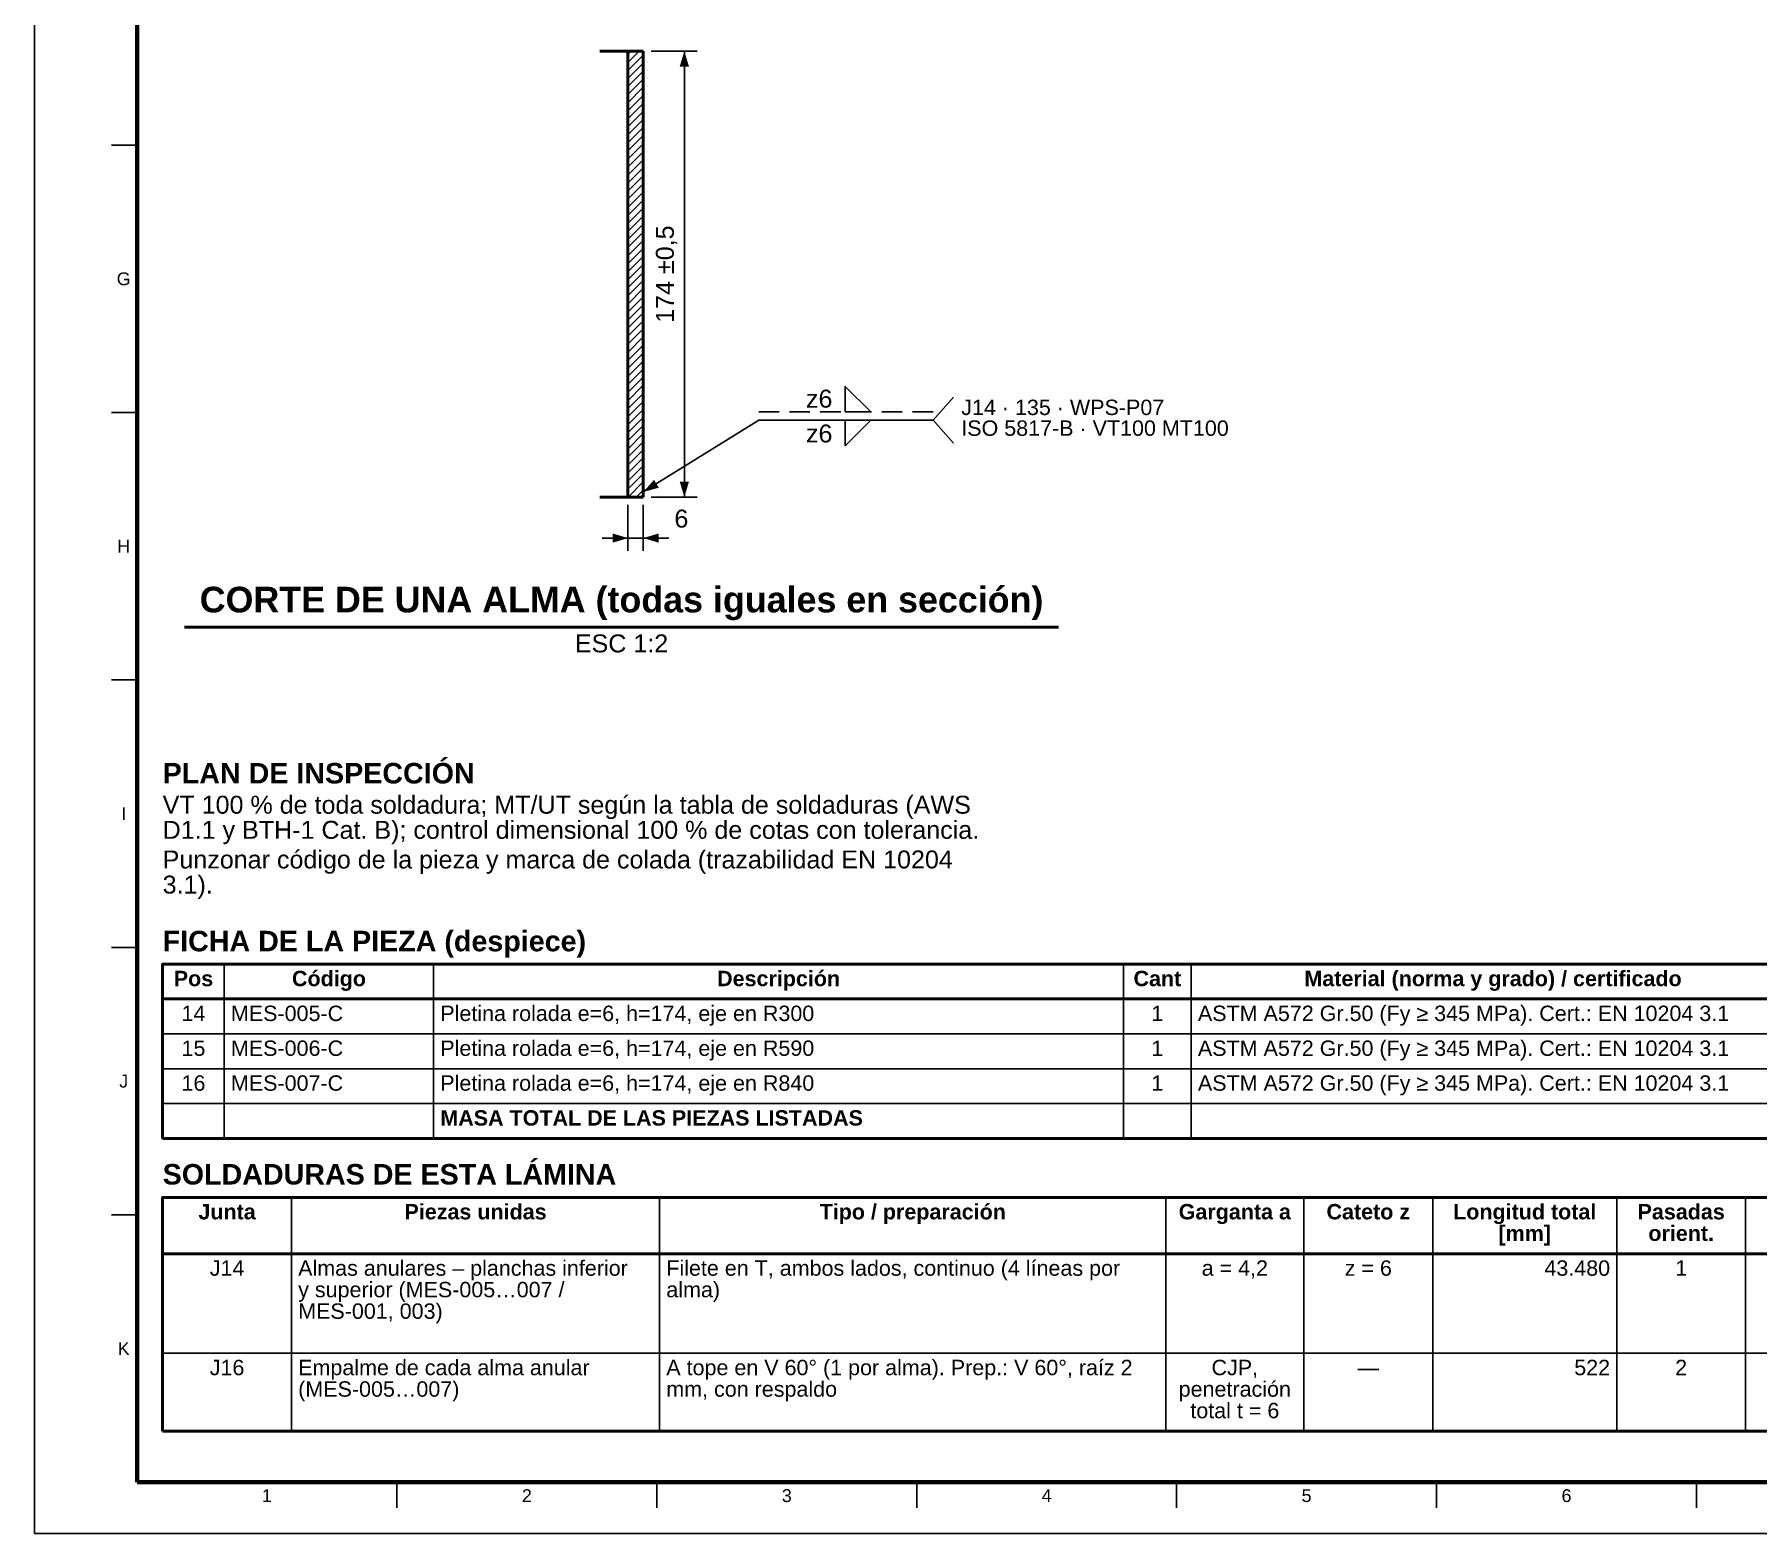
# Model space of a CAD drawing. Header units: millimetres. Extents: x 0 to 841, y 0 to 594.
# Drawn here: x 0 to 336, y 0 to 292.5 of the extents above; entities that cross this region are included whole.
import ezdxf
from ezdxf.enums import TextEntityAlignment as Align

# ---------------------------------------------------------------- set-up
doc = ezdxf.new("R2010")
doc.units = ezdxf.units.MM
doc.linetypes.add('OCULTO', pattern=[6, 4, -2])
for name, color, linetype, lineweight in [('ACH', 7, 'CONTINUOUS', 13), ('COTA', 7, 'CONTINUOUS', 25), ('FINA', 7, 'CONTINUOUS', 25), ('MARCO', 7, 'CONTINUOUS', 70), ('OCU', 7, 'OCULTO', 25), ('TXT', 7, 'CONTINUOUS', 25), ('VIS', 7, 'CONTINUOUS', 50)]:
    doc.layers.add(name, color=color, linetype=linetype, lineweight=lineweight)
doc.styles.add('STD', font='LiberationSans-Regular.ttf')
doc.styles.add('STDB', font='LiberationSans-Bold.ttf')

msp = doc.modelspace()

# ---------------------------------------------------------------- hatches: boundary and pattern name
at = {"layer": 'ACH'}
h = msp.add_hatch(dxfattribs=at)
h.set_pattern_fill('ANSI31', scale=0.35)
h.paths.add_polyline_path([(118.74, 202.23), (115.74, 202.23), (115.74, 289.23), (118.74, 289.23)])

# ---------------------------------------------------------------- linework, layer by layer
at = {"layer": 'COTA'}
for p, q in [((120.24, 289.23), (129.24, 289.23)), ((126.74, 202.23), (126.74, 289.23)), ((175.24, 217.23), (179.24, 221.73)), ((118.74, 203.23), (141.24, 217.23)), ((141.24, 217.23), (175.24, 217.23)), ((175.24, 217.23), (179.24, 212.73)), ((120.24, 202.23), (129.24, 202.23)), ((115.74, 200.73), (115.74, 191.73)), ((118.74, 200.73), (118.74, 191.73)), ((115.74, 194.23), (110.74, 194.23)), ((115.74, 194.23), (118.74, 194.23)), ((118.74, 194.23), (123.74, 194.23))]:
    msp.add_line(p, q, dxfattribs=at)
for points in [[(158.12, 218.83), (158.12, 223.83), (163.12, 218.83)], [(158.12, 217.23), (158.12, 212.23), (163.12, 217.23)]]:
    msp.add_lwpolyline(points, close=True, dxfattribs=at)
for points in [[(126.74, 289.23), (125.84, 286.23), (127.64, 286.23)], [(118.74, 203.23), (121.77, 204.06), (120.82, 205.58)], [(126.74, 202.23), (127.64, 205.23), (125.84, 205.23)], [(115.74, 194.23), (112.74, 195.13), (112.74, 193.33)], [(118.74, 194.23), (121.74, 193.33), (121.74, 195.13)]]:
    msp.add_solid(points, dxfattribs=at)
at = {"layer": 'FINA'}
for p, q in [((20, 270.91), (15, 270.91)), ((20, 218.73), (15, 218.73)), ((20, 166.55), (15, 166.55)), ((20, 114.36), (15, 114.36)), ((37.01, 111.1), (37.01, 77.1)), ((77.85, 111.1), (77.85, 77.1)), ((212.38, 111.1), (212.38, 77.1)), ((225.59, 111.1), (225.59, 77.1)), ((25, 104.3), (646, 104.3)), ((25, 97.5), (646, 97.5)), ((25, 90.7), (646, 90.7)), ((25, 83.9), (646, 83.9)), ((50.13, 65.6), (50.13, 20)), ((121.92, 65.6), (121.92, 20)), ((220.63, 65.6), (220.63, 20)), ((247.55, 65.6), (247.55, 20)), ((272.68, 65.6), (272.68, 20)), ((308.58, 65.6), (308.58, 20)), ((333.71, 65.6), (333.71, 20)), ((20, 62.18), (15, 62.18)), ((25, 54.6), (646, 54.6)), ((25, 35.2), (646, 35.2)), ((70.69, 10), (70.69, 5)), ((121.38, 10), (121.38, 5)), ((172.06, 10), (172.06, 5)), ((222.75, 10), (222.75, 5)), ((273.44, 10), (273.44, 5)), ((324.12, 10), (324.12, 5))]:
    msp.add_line(p, q, dxfattribs=at)
msp.add_lwpolyline([(0, 0), (841, 0), (841, 594), (0, 594)], close=True, dxfattribs=at)
at = {"layer": 'MARCO'}
msp.add_lwpolyline([(20, 10), (831, 10), (831, 584), (20, 584)], close=True, dxfattribs=at)
at = {"layer": 'OCU'}
msp.add_line((141.24, 218.83), (175.24, 218.83), dxfattribs=at)
at = {"layer": 'VIS'}
for p, q in [((29.29, 176.83), (199.7, 176.83)), ((25, 111.1), (25, 77.1)), ((25, 77.1), (646, 77.1)), ((25, 65.6), (25, 20)), ((25, 20), (646, 20))]:
    msp.add_line(p, q, dxfattribs=at)
for points in [[(115.74, 289.23), (114.07, 289.23), (112.4, 289.23), (110.72, 289.23), (110.24, 289.23)], [(118.74, 289.23), (115.74, 289.23)], [(115.74, 202.23), (115.74, 289.23)], [(118.74, 202.23), (118.74, 289.23)], [(115.74, 202.23), (114.07, 202.23), (112.4, 202.23), (110.72, 202.23), (110.24, 202.23)], [(118.74, 202.23), (115.74, 202.23)]]:
    msp.add_lwpolyline(points, dxfattribs=at)
for points in [[(25, 104.3), (646, 104.3), (646, 111.1), (25, 111.1)], [(25, 54.6), (646, 54.6), (646, 65.6), (25, 65.6)]]:
    msp.add_lwpolyline(points, close=True, dxfattribs=at)

# ---------------------------------------------------------------- texts
at = {"layer": 'TXT', "style": 'STD'}
msp.add_text('174 ±0,5', height=3.5, rotation=90, dxfattribs=at).set_placement((125.74, 245.73), align=Align.BOTTOM_CENTER)
at = {"layer": 'TXT'}
for s, height, style, p in [('G', 2.5, 'STD', (17.4, 244.82)), ('H', 2.5, 'STD', (17.4, 192.64)), ('I', 2.5, 'STD', (17.4, 140.45)), ('Pos', 3, 'STDB', (31.01, 108.3)), ('Código', 3, 'STDB', (57.43, 108.3)), ('Descripción', 3, 'STDB', (145.12, 108.3)), ('Cant', 3, 'STDB', (218.99, 108.3)), ('Material (norma y grado) / certificado', 3, 'STDB', (284.45, 108.3)), ('14', 3, 'STD', (31.01, 101.5)), ('1', 3, 'STD', (218.99, 101.5)), ('15', 3, 'STD', (31.01, 94.7)), ('1', 3, 'STD', (218.99, 94.7)), ('J', 2.5, 'STD', (17.4, 88.27)), ('16', 3, 'STD', (31.01, 87.9)), ('1', 3, 'STD', (218.99, 87.9)), ('Junta', 3, 'STDB', (37.56, 62.8)), ('Piezas unidas', 3, 'STDB', (86.02, 62.8)), ('Tipo / preparación', 3, 'STDB', (171.28, 62.8)), ('Garganta a', 3, 'STDB', (234.09, 62.8)), ('Cateto z', 3, 'STDB', (260.12, 62.8)), ('Longitud total', 3, 'STDB', (290.63, 62.8)), ('Pasadas', 3, 'STDB', (321.14, 62.8)), ('[mm]', 3, 'STDB', (290.63, 58.6)), ('orient.', 3, 'STDB', (321.14, 58.6)), ('J14', 3, 'STD', (37.56, 51.8)), ('a = 4,2', 3, 'STD', (234.09, 51.8)), ('z = 6', 3, 'STD', (260.12, 51.8)), ('1', 3, 'STD', (321.14, 51.8)), ('K', 2.5, 'STD', (17.4, 36.09)), ('J16', 3, 'STD', (37.56, 32.4)), ('CJP,', 3, 'STD', (234.09, 32.4)), ('2', 3, 'STD', (321.14, 32.4)), ('—', 3, 'STD', (260.12, 32.4)), ('penetración', 3, 'STD', (234.09, 28.2)), ('total t = 6', 3, 'STD', (234.09, 24)), ('1', 2.5, 'STD', (45.34, 7.4)), ('2', 2.5, 'STD', (96.03, 7.4)), ('3', 2.5, 'STD', (146.72, 7.4)), ('4', 2.5, 'STD', (197.41, 7.4)), ('5', 2.5, 'STD', (248.09, 7.4)), ('6', 2.5, 'STD', (298.78, 7.4))]:
    msp.add_text(s, height=height, dxfattribs=dict(at, style=style)).set_placement(p, align=Align.MIDDLE_CENTER)
at = {"layer": 'TXT', "style": 'STD'}
for s, height, p in [('z6', 3.5, (155.62, 221.43)), ('z6', 3.5, (155.62, 214.63)), ('43.480', 3, (307.28, 51.8)), ('522', 3, (307.28, 32.4))]:
    msp.add_text(s, height=height, dxfattribs=at).set_placement(p, align=Align.MIDDLE_RIGHT)
at = {"layer": 'TXT'}
for s, height, style, p in [('J14 · 135 · WPS-P07', 3, 'STD', (180.74, 221.23)), ('ISO 5817-B · VT100 MT100', 3, 'STD', (180.74, 217.18)), ('PLAN DE INSPECCIÓN', 4, 'STDB', (25, 150.35)), ('VT 100 % de toda soldadura; MT/UT según la tabla de soldaduras (AWS', 3.5, 'STD', (25, 143.95)), ('D1.1 y BTH-1 Cat. B); control dimensional 100 % de cotas con tolerancia.', 3.5, 'STD', (25, 139.05)), ('Punzonar código de la pieza y marca de colada (trazabilidad EN 10204', 3.5, 'STD', (25, 133.27)), ('3.1).', 3.5, 'STD', (25, 128.37)), ('FICHA DE LA PIEZA (despiece)', 4, 'STDB', (25, 117.6)), ('SOLDADURAS DE ESTA LÁMINA', 4, 'STDB', (25, 72.1))]:
    msp.add_text(s, height=height, dxfattribs=dict(at, style=style)).set_placement(p, align=Align.TOP_LEFT)
for s, height, style, p in [('6', 3.5, 'STD', (126.16, 195.23)), ('CORTE DE UNA ALMA (todas iguales en sección)', 5, 'STDB', (114.49, 178.23))]:
    msp.add_text(s, height=height, dxfattribs=dict(at, style=style)).set_placement(p, align=Align.BOTTOM_CENTER)
at = {"layer": 'TXT', "style": 'STD'}
msp.add_text('ESC 1:2', height=3.5, dxfattribs=at).set_placement((114.49, 175.43), align=Align.TOP_CENTER)
at = {"layer": 'TXT'}
for s, style, p in [('MES-005-C', 'STD', (38.31, 101.5)), ('Pletina rolada e=6, h=174, eje en R300', 'STD', (79.15, 101.5)), ('ASTM A572 Gr.50 (Fy ≥ 345 MPa). Cert.: EN 10204 3.1', 'STD', (226.89, 101.5)), ('MES-006-C', 'STD', (38.31, 94.7)), ('Pletina rolada e=6, h=174, eje en R590', 'STD', (79.15, 94.7)), ('ASTM A572 Gr.50 (Fy ≥ 345 MPa). Cert.: EN 10204 3.1', 'STD', (226.89, 94.7)), ('MES-007-C', 'STD', (38.31, 87.9)), ('Pletina rolada e=6, h=174, eje en R840', 'STD', (79.15, 87.9)), ('ASTM A572 Gr.50 (Fy ≥ 345 MPa). Cert.: EN 10204 3.1', 'STD', (226.89, 87.9)), ('MASA TOTAL DE LAS PIEZAS LISTADAS', 'STDB', (79.15, 81.1)), ('Almas anulares – planchas inferior', 'STD', (51.43, 51.8)), ('Filete en T, ambos lados, continuo (4 líneas por', 'STD', (123.22, 51.8)), ('y superior (MES-005…007 /', 'STD', (51.43, 47.6)), ('alma)', 'STD', (123.22, 47.6)), ('MES-001, 003)', 'STD', (51.43, 43.4)), ('Empalme de cada alma anular', 'STD', (51.43, 32.4)), ('A tope en V 60° (1 por alma). Prep.: V 60°, raíz 2', 'STD', (123.22, 32.4)), ('(MES-005…007)', 'STD', (51.43, 28.2)), ('mm, con respaldo', 'STD', (123.22, 28.2))]:
    msp.add_text(s, height=3, dxfattribs=dict(at, style=style)).set_placement(p, align=Align.MIDDLE_LEFT)

doc.saveas('drawing.dxf')
